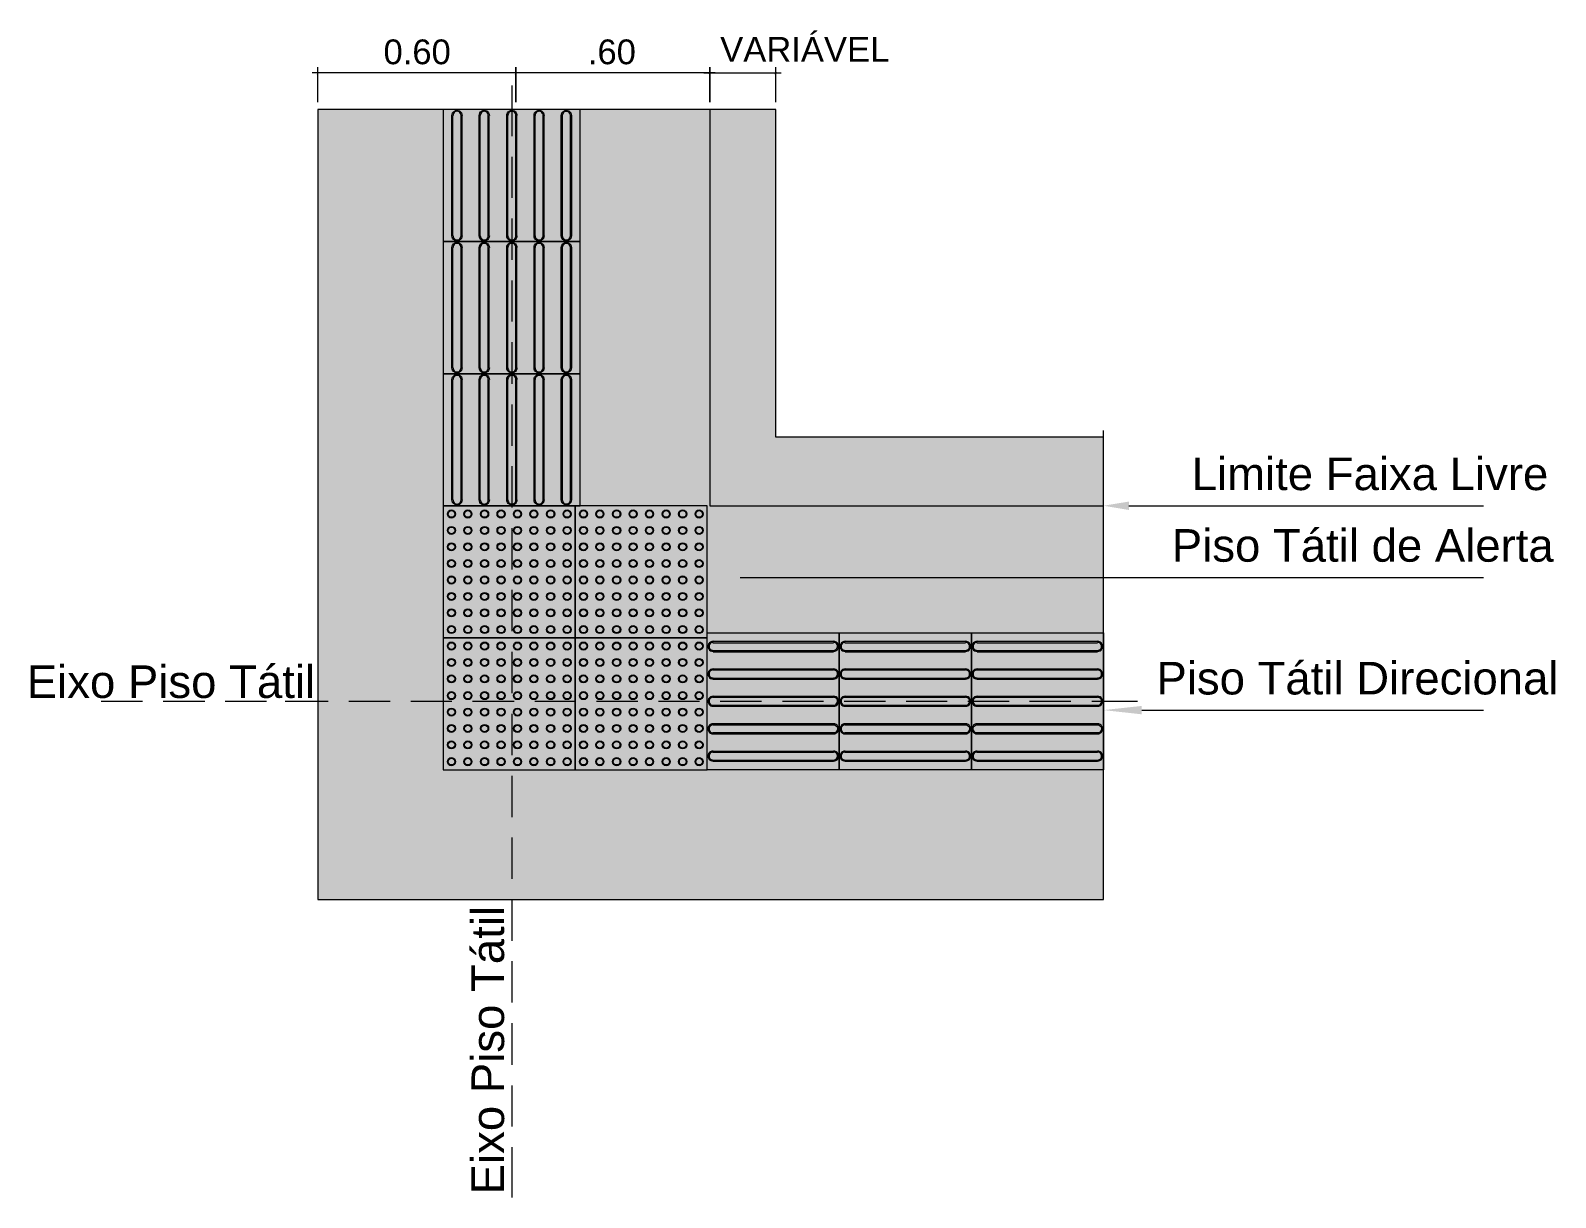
# Model space of a CAD drawing. Extents: x 3377 to 3790, y 1673 to 1846.
# Drawn here: x 3785.325 to 3789.945, y 1751.098 to 1754.633 of the extents above; entities that cross this region are included whole.
import ezdxf

# ---------------------------------------------------------------- set-up
doc = ezdxf.new("R2010")
doc.units = 0
doc.header["$LTSCALE"] = 2
for name, color, linetype in [('PDF13_0', 7, 'Continuous'), ('PDF13_A_Texto', 7, 'Continuous'), ('PDF13_Text', 7, 'Continuous')]:
    doc.layers.add(name, color=color, linetype=linetype)
doc.layers.add('PDF13_A_Piso_Tatil', color=7, linetype='Continuous', true_color=0xffff93)
doc.styles.add('PDF Arial', font='arial.ttf')

msp = doc.modelspace()

# ---------------------------------------------------------------- linework, layer by layer
at = {"layer": 'PDF13_0', "color": 20, "lineweight": 0, "true_color": 0xf43d00}
for points in [[(3786.783, 1754.4663), (3786.783, 1754.3129)], [(3786.783, 1754.2504), (3786.783, 1754.1256)], [(3786.783, 1754.0631), (3786.783, 1753.9383)], [(3786.783, 1753.8758), (3786.783, 1753.751)], [(3786.783, 1753.6885), (3786.783, 1753.5626)], [(3786.783, 1753.5002), (3786.783, 1753.3753)], [(3786.783, 1753.3129), (3786.783, 1753.188)], [(3786.783, 1753.1256), (3786.783, 1753.0007)], [(3786.783, 1752.9383), (3786.783, 1752.8134)], [(3786.783, 1752.751), (3786.783, 1752.6261)], [(3785.6645, 1752.6007), (3785.5396, 1752.6007)], [(3785.8528, 1752.6007), (3785.7269, 1752.6007)], [(3786.0401, 1752.6007), (3785.9153, 1752.6007)], [(3786.2274, 1752.6007), (3786.1026, 1752.6007)], [(3786.4147, 1752.6007), (3786.2899, 1752.6007)], [(3786.602, 1752.6007), (3786.4772, 1752.6007)], [(3786.7904, 1752.6007), (3786.6645, 1752.6007)], [(3786.9777, 1752.6007), (3786.8528, 1752.6007)], [(3787.165, 1752.6007), (3787.0401, 1752.6007)], [(3787.3523, 1752.6007), (3787.2274, 1752.6007)], [(3787.5396, 1752.6007), (3787.4147, 1752.6007)], [(3787.728, 1752.6007), (3787.6031, 1752.6007)], [(3787.9153, 1752.6007), (3787.7904, 1752.6007)], [(3788.1026, 1752.6007), (3787.9777, 1752.6007)], [(3788.2899, 1752.6007), (3788.165, 1752.6007)], [(3788.4772, 1752.6007), (3788.3523, 1752.6007)], [(3788.6793, 1752.6007), (3788.5407, 1752.6007)], [(3786.783, 1752.5626), (3786.783, 1752.4377)], [(3786.783, 1752.3753), (3786.783, 1752.2504)], [(3786.783, 1752.188), (3786.783, 1752.0631)], [(3786.783, 1752.0007), (3786.783, 1751.8758)], [(3786.783, 1751.8134), (3786.783, 1751.6885)], [(3786.783, 1751.6261), (3786.783, 1751.5002)], [(3786.783, 1751.4377), (3786.783, 1751.3129)], [(3786.783, 1751.2504), (3786.783, 1751.0981)]]:
    msp.add_lwpolyline(points, dxfattribs=at)
at = {"layer": 'PDF13_0', "lineweight": 0}
for points in [[(3788.5756, 1753.4007), (3787.583, 1753.4007), (3787.583, 1754.3933), (3786.1957, 1754.3933), (3786.1957, 1752.0007), (3788.5756, 1752.0007), (3788.5756, 1753.4208)], [(3787.383, 1754.3933), (3787.383, 1753.1933), (3788.5756, 1753.1933)], [(3786.6041, 1754.3753), (3786.6041, 1754.0113)], [(3786.6295, 1754.0102), (3786.6295, 1754.3753)], [(3786.6317, 1754.3753), (3786.6317, 1754.0102)], [(3786.6867, 1754.3753), (3786.6867, 1754.0113)], [(3786.7121, 1754.0102), (3786.7121, 1754.3753)], [(3786.7142, 1754.3753), (3786.7142, 1754.0102)], [(3786.7703, 1754.3753), (3786.7703, 1754.0113)], [(3786.7957, 1754.0102), (3786.7957, 1754.3753)], [(3786.7978, 1754.3753), (3786.7978, 1754.0102)], [(3786.8528, 1754.3753), (3786.8528, 1754.0113)], [(3786.8782, 1754.0102), (3786.8782, 1754.3753)], [(3786.8803, 1754.3753), (3786.8803, 1754.0102)], [(3786.9608, 1754.0102), (3786.9608, 1754.3753)], [(3786.9639, 1754.3753), (3786.9639, 1754.0102)], [(3786.6041, 1753.9753), (3786.6041, 1753.6113)], [(3786.6295, 1753.6102), (3786.6295, 1753.9753)], [(3786.6317, 1753.9753), (3786.6317, 1753.6102)], [(3786.6867, 1753.9753), (3786.6867, 1753.6113)], [(3786.7121, 1753.6102), (3786.7121, 1753.9753)], [(3786.7142, 1753.9753), (3786.7142, 1753.6102)], [(3786.7703, 1753.9753), (3786.7703, 1753.6113)], [(3786.7957, 1753.6102), (3786.7957, 1753.9753)], [(3786.7978, 1753.9753), (3786.7978, 1753.6102)], [(3786.8528, 1753.9753), (3786.8528, 1753.6113)], [(3786.8782, 1753.6102), (3786.8782, 1753.9753)], [(3786.8803, 1753.9753), (3786.8803, 1753.6102)], [(3786.9608, 1753.6102), (3786.9608, 1753.9753)], [(3786.9639, 1753.9753), (3786.9639, 1753.6102)], [(3786.6041, 1753.5753), (3786.6041, 1753.2113)], [(3786.6295, 1753.2102), (3786.6295, 1753.5753)], [(3786.6317, 1753.5753), (3786.6317, 1753.2102)], [(3786.6867, 1753.5753), (3786.6867, 1753.2113)], [(3786.7121, 1753.2102), (3786.7121, 1753.5753)], [(3786.7142, 1753.5753), (3786.7142, 1753.2102)], [(3786.7703, 1753.5753), (3786.7703, 1753.2113)], [(3786.7957, 1753.2102), (3786.7957, 1753.5753)], [(3786.7978, 1753.5753), (3786.7978, 1753.2102)], [(3786.8528, 1753.5753), (3786.8528, 1753.2113)], [(3786.8782, 1753.2102), (3786.8782, 1753.5753)], [(3786.8803, 1753.5753), (3786.8803, 1753.2102)], [(3786.9608, 1753.2102), (3786.9608, 1753.5753)], [(3786.9639, 1753.5753), (3786.9639, 1753.2102)], [(3786.5999, 1753.1679), (3786.5999, 1753.1679)], [(3786.9999, 1753.1679), (3786.9999, 1753.1679)], [(3786.5999, 1752.7679), (3786.5999, 1752.7679)], [(3786.9999, 1752.7679), (3786.9999, 1752.7679)], [(3787.7576, 1752.7817), (3787.3925, 1752.7817)], [(3787.3925, 1752.7785), (3787.7576, 1752.7785)], [(3788.1576, 1752.7817), (3787.7925, 1752.7817)], [(3787.7925, 1752.7785), (3788.1576, 1752.7785)], [(3788.5576, 1752.7817), (3788.1925, 1752.7817)], [(3788.1925, 1752.7785), (3788.5576, 1752.7785)], [(3787.7576, 1752.7541), (3787.3925, 1752.7541)], [(3787.3936, 1752.751), (3787.7576, 1752.751)], [(3788.1576, 1752.7541), (3787.7925, 1752.7541)], [(3787.7936, 1752.751), (3788.1576, 1752.751)], [(3788.5576, 1752.7541), (3788.1936, 1752.7541)], [(3788.1936, 1752.751), (3788.5576, 1752.751)], [(3787.7576, 1752.6981), (3787.3925, 1752.6981)], [(3787.3925, 1752.6959), (3787.7576, 1752.6959)], [(3788.1576, 1752.6981), (3787.7925, 1752.6981)], [(3787.7925, 1752.6959), (3788.1576, 1752.6959)], [(3788.5576, 1752.6981), (3788.1925, 1752.6981)], [(3788.1925, 1752.6959), (3788.5576, 1752.6959)], [(3787.7576, 1752.6705), (3787.3925, 1752.6705)], [(3788.1576, 1752.6705), (3787.7925, 1752.6705)], [(3788.5576, 1752.6705), (3788.1936, 1752.6705)], [(3786.1957, 1752.6007), (3786.0962, 1752.6007)], [(3787.7576, 1752.6155), (3787.3925, 1752.6155)], [(3787.3925, 1752.6134), (3787.7576, 1752.6134)], [(3787.7576, 1752.588), (3787.3925, 1752.588)], [(3788.1576, 1752.6155), (3787.7925, 1752.6155)], [(3787.7925, 1752.6134), (3788.1576, 1752.6134)], [(3788.1576, 1752.588), (3787.7925, 1752.588)], [(3788.5576, 1752.6155), (3788.1925, 1752.6155)], [(3788.1925, 1752.6134), (3788.5576, 1752.6134)], [(3788.5576, 1752.588), (3788.1936, 1752.588)], [(3787.7576, 1752.533), (3787.3925, 1752.533)], [(3787.3925, 1752.5298), (3787.7576, 1752.5298)], [(3788.1576, 1752.533), (3787.7925, 1752.533)], [(3787.7925, 1752.5298), (3788.1576, 1752.5298)], [(3788.5576, 1752.533), (3788.1925, 1752.533)], [(3788.1925, 1752.5298), (3788.5576, 1752.5298)], [(3787.7576, 1752.4494), (3787.3925, 1752.4494)], [(3787.3925, 1752.4473), (3787.7576, 1752.4473)], [(3788.1576, 1752.4494), (3787.7925, 1752.4494)], [(3787.7925, 1752.4473), (3788.1576, 1752.4473)], [(3788.5576, 1752.4494), (3788.1925, 1752.4494)], [(3788.1925, 1752.4473), (3788.5576, 1752.4473)], [(3787.7576, 1752.4219), (3787.3925, 1752.4219)], [(3788.1576, 1752.4219), (3787.7925, 1752.4219)], [(3788.5576, 1752.4219), (3788.1936, 1752.4219)]]:
    msp.add_lwpolyline(points, dxfattribs=at)
for points in [[(3786.5756, 1753.9933), (3786.9904, 1753.9933), (3786.9904, 1754.3933), (3786.5756, 1754.3933)], [(3786.5756, 1753.5933), (3786.9904, 1753.5933), (3786.9904, 1753.9933), (3786.5756, 1753.9933)], [(3786.5756, 1753.1933), (3786.9904, 1753.1933), (3786.9904, 1753.5933), (3786.5756, 1753.5933)], [(3786.5756, 1752.7933), (3786.9756, 1752.7933), (3786.9756, 1753.1933), (3786.5756, 1753.1933)], [(3786.9756, 1752.7933), (3787.3756, 1752.7933), (3787.3756, 1753.1933), (3786.9756, 1753.1933)], [(3786.5756, 1752.3933), (3786.9756, 1752.3933), (3786.9756, 1752.7933), (3786.5756, 1752.7933)], [(3786.9756, 1752.3933), (3787.3756, 1752.3933), (3787.3756, 1752.7933), (3786.9756, 1752.7933)], [(3787.3756, 1752.3933), (3787.3756, 1752.8081), (3787.7756, 1752.8081), (3787.7756, 1752.3933)], [(3787.7756, 1752.3933), (3787.7756, 1752.8081), (3788.1756, 1752.8081), (3788.1756, 1752.3933)], [(3788.1756, 1752.3933), (3788.1756, 1752.8081), (3788.5756, 1752.8081), (3788.5756, 1752.3933)]]:
    msp.add_lwpolyline(points, close=True, dxfattribs=at)
for points in [[(3786.6327, 1754.0108, -1.012201), (3786.602, 1754.0113), (3786.602, 1754.3753, -1.01225), (3786.6327, 1754.3758)], [(3786.7153, 1754.0108, -1.012201), (3786.6846, 1754.0113), (3786.6846, 1754.3753, -1.01225), (3786.7153, 1754.3758)], [(3786.7989, 1754.0108, -1.012201), (3786.7682, 1754.0113), (3786.7682, 1754.3753, -1.01225), (3786.7989, 1754.3758)], [(3786.8814, 1754.0108, -1.012201), (3786.8507, 1754.0113), (3786.8507, 1754.3753, -1.01225), (3786.8814, 1754.3758)], [(3786.9639, 1754.0108, -1.012201), (3786.9332, 1754.0113), (3786.9332, 1754.3753, -1.01225), (3786.9639, 1754.3758)], [(3786.9608, 1754.3758, 1.012202), (3786.9364, 1754.3753), (3786.9364, 1754.0113, 1.012202), (3786.9608, 1754.0108)], [(3786.6327, 1753.6108, -1.012201), (3786.602, 1753.6113), (3786.602, 1753.9753, -1.01225), (3786.6327, 1753.9758)], [(3786.7153, 1753.6108, -1.012201), (3786.6846, 1753.6113), (3786.6846, 1753.9753, -1.01225), (3786.7153, 1753.9758)], [(3786.7989, 1753.6108, -1.012201), (3786.7682, 1753.6113), (3786.7682, 1753.9753, -1.01225), (3786.7989, 1753.9758)], [(3786.8814, 1753.6108, -1.012201), (3786.8507, 1753.6113), (3786.8507, 1753.9753, -1.01225), (3786.8814, 1753.9758)], [(3786.9639, 1753.6108, -1.012201), (3786.9332, 1753.6113), (3786.9332, 1753.9753, -1.01225), (3786.9639, 1753.9758)], [(3786.9608, 1753.9758, 1.012202), (3786.9364, 1753.9753), (3786.9364, 1753.6113, 1.012202), (3786.9608, 1753.6108)], [(3786.6327, 1753.2108, -1.012201), (3786.602, 1753.2113), (3786.602, 1753.5753, -1.01225), (3786.6327, 1753.5758)], [(3786.7153, 1753.2108, -1.012201), (3786.6846, 1753.2113), (3786.6846, 1753.5753, -1.01225), (3786.7153, 1753.5758)], [(3786.7989, 1753.2108, -1.012201), (3786.7682, 1753.2113), (3786.7682, 1753.5753, -1.01225), (3786.7989, 1753.5758)], [(3786.8814, 1753.2108, -1.012201), (3786.8507, 1753.2113), (3786.8507, 1753.5753, -1.01225), (3786.8814, 1753.5758)], [(3786.9639, 1753.2108, -1.012201), (3786.9332, 1753.2113), (3786.9332, 1753.5753, -1.01225), (3786.9639, 1753.5758)], [(3786.9608, 1753.5758, 1.012202), (3786.9364, 1753.5753), (3786.9364, 1753.2113, 1.012202), (3786.9608, 1753.2108)], [(3787.393, 1752.6991, 1.012201), (3787.3936, 1752.6684), (3787.7576, 1752.6684, 1.01225), (3787.7581, 1752.6991)], [(3787.793, 1752.6991, 1.012201), (3787.7936, 1752.6684), (3788.1576, 1752.6684, 1.01225), (3788.1581, 1752.6991)], [(3788.193, 1752.6991, 1.012201), (3788.1936, 1752.6684), (3788.5576, 1752.6684, 1.01225), (3788.5581, 1752.6991)], [(3787.393, 1752.6166, 1.012201), (3787.3936, 1752.5859), (3787.7576, 1752.5859, 1.01225), (3787.7581, 1752.6166)], [(3787.793, 1752.6166, 1.012201), (3787.7936, 1752.5859), (3788.1576, 1752.5859, 1.01225), (3788.1581, 1752.6166)], [(3788.193, 1752.6166, 1.012201), (3788.1936, 1752.5859), (3788.5576, 1752.5859, 1.01225), (3788.5581, 1752.6166)], [(3787.393, 1752.533, 1.012201), (3787.3936, 1752.5023), (3787.7576, 1752.5023, 1.01225), (3787.7581, 1752.533)], [(3787.7581, 1752.5298, -1.012202), (3787.7576, 1752.5055), (3787.3925, 1752.5055)], [(3787.793, 1752.533, 1.012201), (3787.7936, 1752.5023), (3788.1576, 1752.5023, 1.01225), (3788.1581, 1752.533)], [(3788.1581, 1752.5298, -1.012202), (3788.1576, 1752.5055), (3787.7925, 1752.5055)], [(3788.193, 1752.533, 1.012201), (3788.1936, 1752.5023), (3788.5576, 1752.5023, 1.01225), (3788.5581, 1752.533)], [(3788.5581, 1752.5298, -1.012202), (3788.5576, 1752.5055), (3788.1936, 1752.5055, -1.012202), (3788.193, 1752.5298)], [(3787.393, 1752.4504, 1.012201), (3787.3936, 1752.4198), (3787.7576, 1752.4198, 1.01225), (3787.7581, 1752.4504)], [(3787.793, 1752.4504, 1.012201), (3787.7936, 1752.4198), (3788.1576, 1752.4198, 1.01225), (3788.1581, 1752.4504)], [(3788.193, 1752.4504, 1.012201), (3788.1936, 1752.4198), (3788.5576, 1752.4198, 1.01225), (3788.5581, 1752.4504)]]:
    msp.add_lwpolyline(points, format="xyb", dxfattribs=at)
for centre, radius in [((3786.6004, 1753.1684), 0.0122), ((3786.6004, 1753.1684), 0.0101), ((3786.6502, 1753.1684), 0.0122), ((3786.6502, 1753.1684), 0.0101), ((3786.701, 1753.1684), 0.0122), ((3786.701, 1753.1684), 0.0101), ((3786.7507, 1753.1684), 0.0122), ((3786.7507, 1753.1684), 0.0101), ((3786.8004, 1753.1684), 0.0122), ((3786.8004, 1753.1684), 0.0101), ((3786.8502, 1753.1684), 0.0122), ((3786.8502, 1753.1684), 0.0101), ((3786.901, 1753.1684), 0.0122), ((3786.901, 1753.1684), 0.0101), ((3786.9507, 1753.1684), 0.0122), ((3786.9507, 1753.1684), 0.0101), ((3787.0004, 1753.1684), 0.0122), ((3787.0004, 1753.1684), 0.0101), ((3787.0502, 1753.1684), 0.0122), ((3787.0502, 1753.1684), 0.0101), ((3787.101, 1753.1684), 0.0122), ((3787.101, 1753.1684), 0.0101), ((3787.1507, 1753.1684), 0.0122), ((3787.1507, 1753.1684), 0.0101), ((3787.2004, 1753.1684), 0.0122), ((3787.2004, 1753.1684), 0.0101), ((3787.2512, 1753.1684), 0.0122), ((3787.2512, 1753.1684), 0.0101), ((3787.301, 1753.1684), 0.0122), ((3787.301, 1753.1684), 0.0101), ((3787.3507, 1753.1684), 0.0122), ((3787.3507, 1753.1684), 0.0101), ((3786.6004, 1753.1187), 0.0122), ((3786.6004, 1753.1187), 0.0101), ((3786.6502, 1753.1187), 0.0122), ((3786.6502, 1753.1187), 0.0101), ((3786.701, 1753.1187), 0.0122), ((3786.701, 1753.1187), 0.0101), ((3786.7507, 1753.1187), 0.0122), ((3786.7507, 1753.1187), 0.0101), ((3786.8004, 1753.1187), 0.0122), ((3786.8004, 1753.1187), 0.0101), ((3786.8502, 1753.1187), 0.0122), ((3786.8502, 1753.1187), 0.0101), ((3786.901, 1753.1187), 0.0122), ((3786.901, 1753.1187), 0.0101), ((3786.9507, 1753.1187), 0.0122), ((3786.9507, 1753.1187), 0.0101), ((3787.0004, 1753.1187), 0.0122), ((3787.0004, 1753.1187), 0.0101), ((3787.0502, 1753.1187), 0.0122), ((3787.0502, 1753.1187), 0.0101), ((3787.101, 1753.1187), 0.0122), ((3787.101, 1753.1187), 0.0101), ((3787.1507, 1753.1187), 0.0122), ((3787.1507, 1753.1187), 0.0101), ((3787.2004, 1753.1187), 0.0122), ((3787.2004, 1753.1187), 0.0101), ((3787.2512, 1753.1187), 0.0122), ((3787.2512, 1753.1187), 0.0101), ((3787.301, 1753.1187), 0.0122), ((3787.301, 1753.1187), 0.0101), ((3787.3507, 1753.1187), 0.0122), ((3787.3507, 1753.1187), 0.0101), ((3786.6004, 1753.069), 0.0122), ((3786.6004, 1753.069), 0.0101), ((3786.6502, 1753.069), 0.0122), ((3786.6502, 1753.069), 0.0101), ((3786.701, 1753.069), 0.0122), ((3786.701, 1753.069), 0.0101), ((3786.7507, 1753.069), 0.0122), ((3786.7507, 1753.069), 0.0101), ((3786.8004, 1753.069), 0.0122), ((3786.8004, 1753.069), 0.0101), ((3786.8502, 1753.069), 0.0122), ((3786.8502, 1753.069), 0.0101), ((3786.901, 1753.069), 0.0122), ((3786.901, 1753.069), 0.0101), ((3786.9507, 1753.069), 0.0122), ((3786.9507, 1753.069), 0.0101), ((3787.0004, 1753.069), 0.0122), ((3787.0004, 1753.069), 0.0101), ((3787.0502, 1753.069), 0.0122), ((3787.0502, 1753.069), 0.0101), ((3787.101, 1753.069), 0.0122), ((3787.101, 1753.069), 0.0101), ((3787.1507, 1753.069), 0.0122), ((3787.1507, 1753.069), 0.0101), ((3787.2004, 1753.069), 0.0122), ((3787.2004, 1753.069), 0.0101), ((3787.2512, 1753.069), 0.0122), ((3787.2512, 1753.069), 0.0101), ((3787.301, 1753.069), 0.0122), ((3787.301, 1753.069), 0.0101), ((3787.3507, 1753.069), 0.0122), ((3787.3507, 1753.069), 0.0101), ((3786.6004, 1753.0182), 0.0122), ((3786.6004, 1753.0182), 0.0101), ((3786.6502, 1753.0182), 0.0122), ((3786.6502, 1753.0182), 0.0101), ((3786.701, 1753.0182), 0.0122), ((3786.701, 1753.0182), 0.0101), ((3786.7507, 1753.0182), 0.0122), ((3786.7507, 1753.0182), 0.0101), ((3786.8004, 1753.0182), 0.0122), ((3786.8004, 1753.0182), 0.0101), ((3786.8502, 1753.0182), 0.0122), ((3786.8502, 1753.0182), 0.0101), ((3786.901, 1753.0182), 0.0122), ((3786.901, 1753.0182), 0.0101), ((3786.9507, 1753.0182), 0.0122), ((3786.9507, 1753.0182), 0.0101), ((3787.0004, 1753.0182), 0.0122), ((3787.0004, 1753.0182), 0.0101), ((3787.0502, 1753.0182), 0.0122), ((3787.0502, 1753.0182), 0.0101), ((3787.101, 1753.0182), 0.0122), ((3787.101, 1753.0182), 0.0101), ((3787.1507, 1753.0182), 0.0122), ((3787.1507, 1753.0182), 0.0101), ((3787.2004, 1753.0182), 0.0122), ((3787.2004, 1753.0182), 0.0101), ((3787.2512, 1753.0182), 0.0122), ((3787.2512, 1753.0182), 0.0101), ((3787.301, 1753.0182), 0.0122), ((3787.301, 1753.0182), 0.0101), ((3787.3507, 1753.0182), 0.0122), ((3787.3507, 1753.0182), 0.0101), ((3786.6004, 1752.9684), 0.0122), ((3786.6004, 1752.9684), 0.0101), ((3786.6502, 1752.9684), 0.0122), ((3786.6502, 1752.9684), 0.0101), ((3786.701, 1752.9684), 0.0122), ((3786.701, 1752.9684), 0.0101), ((3786.7507, 1752.9684), 0.0122), ((3786.7507, 1752.9684), 0.0101), ((3786.8004, 1752.9684), 0.0122), ((3786.8004, 1752.9684), 0.0101), ((3786.8502, 1752.9684), 0.0122), ((3786.8502, 1752.9684), 0.0101), ((3786.901, 1752.9684), 0.0122), ((3786.901, 1752.9684), 0.0101), ((3786.9507, 1752.9684), 0.0122), ((3786.9507, 1752.9684), 0.0101), ((3787.0004, 1752.9684), 0.0122), ((3787.0004, 1752.9684), 0.0101), ((3787.0502, 1752.9684), 0.0122), ((3787.0502, 1752.9684), 0.0101), ((3787.101, 1752.9684), 0.0122), ((3787.101, 1752.9684), 0.0101), ((3787.1507, 1752.9684), 0.0122), ((3787.1507, 1752.9684), 0.0101), ((3787.2004, 1752.9684), 0.0122), ((3787.2004, 1752.9684), 0.0101), ((3787.2512, 1752.9684), 0.0122), ((3787.2512, 1752.9684), 0.0101), ((3787.301, 1752.9684), 0.0122), ((3787.301, 1752.9684), 0.0101), ((3787.3507, 1752.9684), 0.0122), ((3787.3507, 1752.9684), 0.0101), ((3786.6004, 1752.9187), 0.0122), ((3786.6004, 1752.9187), 0.0101), ((3786.6502, 1752.9187), 0.0122), ((3786.6502, 1752.9187), 0.0101), ((3786.701, 1752.9187), 0.0122), ((3786.701, 1752.9187), 0.0101), ((3786.7507, 1752.9187), 0.0122), ((3786.7507, 1752.9187), 0.0101), ((3786.8004, 1752.9187), 0.0122), ((3786.8004, 1752.9187), 0.0101), ((3786.8502, 1752.9187), 0.0122), ((3786.8502, 1752.9187), 0.0101), ((3786.901, 1752.9187), 0.0122), ((3786.901, 1752.9187), 0.0101), ((3786.9507, 1752.9187), 0.0122), ((3786.9507, 1752.9187), 0.0101), ((3787.0004, 1752.9187), 0.0122), ((3787.0004, 1752.9187), 0.0101), ((3787.0502, 1752.9187), 0.0122), ((3787.0502, 1752.9187), 0.0101), ((3787.101, 1752.9187), 0.0122), ((3787.101, 1752.9187), 0.0101), ((3787.1507, 1752.9187), 0.0122), ((3787.1507, 1752.9187), 0.0101), ((3787.2004, 1752.9187), 0.0122), ((3787.2004, 1752.9187), 0.0101), ((3787.2512, 1752.9187), 0.0122), ((3787.2512, 1752.9187), 0.0101), ((3787.301, 1752.9187), 0.0122), ((3787.301, 1752.9187), 0.0101), ((3787.3507, 1752.9187), 0.0122), ((3787.3507, 1752.9187), 0.0101), ((3786.6004, 1752.869), 0.0122), ((3786.6004, 1752.869), 0.0101), ((3786.6502, 1752.869), 0.0122), ((3786.6502, 1752.869), 0.0101), ((3786.701, 1752.869), 0.0122), ((3786.701, 1752.869), 0.0101), ((3786.7507, 1752.869), 0.0122), ((3786.7507, 1752.869), 0.0101), ((3786.8004, 1752.869), 0.0122), ((3786.8004, 1752.869), 0.0101), ((3786.8502, 1752.869), 0.0122), ((3786.8502, 1752.869), 0.0101), ((3786.901, 1752.869), 0.0122), ((3786.901, 1752.869), 0.0101), ((3786.9507, 1752.869), 0.0122), ((3786.9507, 1752.869), 0.0101), ((3787.0004, 1752.869), 0.0122), ((3787.0004, 1752.869), 0.0101), ((3787.0502, 1752.869), 0.0122), ((3787.0502, 1752.869), 0.0101), ((3787.101, 1752.869), 0.0122), ((3787.101, 1752.869), 0.0101), ((3787.1507, 1752.869), 0.0122), ((3787.1507, 1752.869), 0.0101), ((3787.2004, 1752.869), 0.0122), ((3787.2004, 1752.869), 0.0101), ((3787.2512, 1752.869), 0.0122), ((3787.2512, 1752.869), 0.0101), ((3787.301, 1752.869), 0.0122), ((3787.301, 1752.869), 0.0101), ((3787.3507, 1752.869), 0.0122), ((3787.3507, 1752.869), 0.0101), ((3786.6004, 1752.8182), 0.0122), ((3786.6004, 1752.8182), 0.0101), ((3786.6502, 1752.8182), 0.0122), ((3786.6502, 1752.8182), 0.0101), ((3786.701, 1752.8182), 0.0122), ((3786.701, 1752.8182), 0.0101), ((3786.7507, 1752.8182), 0.0122), ((3786.7507, 1752.8182), 0.0101), ((3786.8004, 1752.8182), 0.0122), ((3786.8004, 1752.8182), 0.0101), ((3786.8502, 1752.8182), 0.0122), ((3786.8502, 1752.8182), 0.0101), ((3786.901, 1752.8182), 0.0122), ((3786.901, 1752.8182), 0.0101), ((3786.9507, 1752.8182), 0.0122), ((3786.9507, 1752.8182), 0.0101), ((3787.0004, 1752.8182), 0.0122), ((3787.0004, 1752.8182), 0.0101), ((3787.0502, 1752.8182), 0.0122), ((3787.0502, 1752.8182), 0.0101), ((3787.101, 1752.8182), 0.0122), ((3787.101, 1752.8182), 0.0101), ((3787.1507, 1752.8182), 0.0122), ((3787.1507, 1752.8182), 0.0101), ((3787.2004, 1752.8182), 0.0122), ((3787.2004, 1752.8182), 0.0101), ((3787.2512, 1752.8182), 0.0122), ((3787.2512, 1752.8182), 0.0101), ((3787.301, 1752.8182), 0.0122), ((3787.301, 1752.8182), 0.0101), ((3787.3507, 1752.8182), 0.0122), ((3787.3507, 1752.8182), 0.0101), ((3786.6004, 1752.7684), 0.0122), ((3786.6004, 1752.7684), 0.0101), ((3786.6502, 1752.7684), 0.0122), ((3786.6502, 1752.7684), 0.0101), ((3786.701, 1752.7684), 0.0122), ((3786.701, 1752.7684), 0.0101), ((3786.7507, 1752.7684), 0.0122), ((3786.7507, 1752.7684), 0.0101), ((3786.8004, 1752.7684), 0.0122), ((3786.8004, 1752.7684), 0.0101), ((3786.8502, 1752.7684), 0.0122), ((3786.8502, 1752.7684), 0.0101), ((3786.901, 1752.7684), 0.0122), ((3786.901, 1752.7684), 0.0101), ((3786.9507, 1752.7684), 0.0122), ((3786.9507, 1752.7684), 0.0101), ((3787.0004, 1752.7684), 0.0122), ((3787.0004, 1752.7684), 0.0101), ((3787.0502, 1752.7684), 0.0122), ((3787.0502, 1752.7684), 0.0101), ((3787.101, 1752.7684), 0.0122), ((3787.101, 1752.7684), 0.0101), ((3787.1507, 1752.7684), 0.0122), ((3787.1507, 1752.7684), 0.0101), ((3787.2004, 1752.7684), 0.0122), ((3787.2004, 1752.7684), 0.0101), ((3787.2512, 1752.7684), 0.0122), ((3787.2512, 1752.7684), 0.0101), ((3787.301, 1752.7684), 0.0122), ((3787.301, 1752.7684), 0.0101), ((3787.3507, 1752.7684), 0.0122), ((3787.3507, 1752.7684), 0.0101), ((3786.6004, 1752.7187), 0.0122), ((3786.6004, 1752.7187), 0.0101), ((3786.6502, 1752.7187), 0.0122), ((3786.6502, 1752.7187), 0.0101), ((3786.701, 1752.7187), 0.0122), ((3786.701, 1752.7187), 0.0101), ((3786.7507, 1752.7187), 0.0122), ((3786.7507, 1752.7187), 0.0101), ((3786.8004, 1752.7187), 0.0122), ((3786.8004, 1752.7187), 0.0101), ((3786.8502, 1752.7187), 0.0122), ((3786.8502, 1752.7187), 0.0101), ((3786.901, 1752.7187), 0.0122), ((3786.901, 1752.7187), 0.0101), ((3786.9507, 1752.7187), 0.0122), ((3786.9507, 1752.7187), 0.0101), ((3787.0004, 1752.7187), 0.0122), ((3787.0004, 1752.7187), 0.0101), ((3787.0502, 1752.7187), 0.0122), ((3787.0502, 1752.7187), 0.0101), ((3787.101, 1752.7187), 0.0122), ((3787.101, 1752.7187), 0.0101), ((3787.1507, 1752.7187), 0.0122), ((3787.1507, 1752.7187), 0.0101), ((3787.2004, 1752.7187), 0.0122), ((3787.2004, 1752.7187), 0.0101), ((3787.2512, 1752.7187), 0.0122), ((3787.2512, 1752.7187), 0.0101), ((3787.301, 1752.7187), 0.0122), ((3787.301, 1752.7187), 0.0101), ((3787.3507, 1752.7187), 0.0122), ((3787.3507, 1752.7187), 0.0101), ((3786.6004, 1752.669), 0.0122), ((3786.6004, 1752.669), 0.0101), ((3786.6502, 1752.669), 0.0122), ((3786.6502, 1752.669), 0.0101), ((3786.701, 1752.669), 0.0122), ((3786.701, 1752.669), 0.0101), ((3786.7507, 1752.669), 0.0122), ((3786.7507, 1752.669), 0.0101), ((3786.8004, 1752.669), 0.0122), ((3786.8004, 1752.669), 0.0101), ((3786.8502, 1752.669), 0.0122), ((3786.8502, 1752.669), 0.0101), ((3786.901, 1752.669), 0.0122), ((3786.901, 1752.669), 0.0101), ((3786.9507, 1752.669), 0.0122), ((3786.9507, 1752.669), 0.0101), ((3787.0004, 1752.669), 0.0122), ((3787.0004, 1752.669), 0.0101), ((3787.0502, 1752.669), 0.0122), ((3787.0502, 1752.669), 0.0101), ((3787.101, 1752.669), 0.0122), ((3787.101, 1752.669), 0.0101), ((3787.1507, 1752.669), 0.0122), ((3787.1507, 1752.669), 0.0101), ((3787.2004, 1752.669), 0.0122), ((3787.2004, 1752.669), 0.0101), ((3787.2512, 1752.669), 0.0122), ((3787.2512, 1752.669), 0.0101), ((3787.301, 1752.669), 0.0122), ((3787.301, 1752.669), 0.0101), ((3787.3507, 1752.669), 0.0122), ((3787.3507, 1752.669), 0.0101), ((3786.6004, 1752.6182), 0.0122), ((3786.6502, 1752.6182), 0.0122), ((3786.701, 1752.6182), 0.0122), ((3786.7507, 1752.6182), 0.0122), ((3786.8004, 1752.6182), 0.0122), ((3786.8502, 1752.6182), 0.0122), ((3786.901, 1752.6182), 0.0122), ((3786.9507, 1752.6182), 0.0122), ((3787.0004, 1752.6182), 0.0122), ((3787.0502, 1752.6182), 0.0122), ((3787.101, 1752.6182), 0.0122), ((3787.1507, 1752.6182), 0.0122), ((3787.2004, 1752.6182), 0.0122), ((3787.2512, 1752.6182), 0.0122), ((3787.301, 1752.6182), 0.0122), ((3787.3507, 1752.6182), 0.0122), ((3786.6004, 1752.6182), 0.0101), ((3786.6502, 1752.6182), 0.0101), ((3786.701, 1752.6182), 0.0101), ((3786.7507, 1752.6182), 0.0101), ((3786.8004, 1752.6182), 0.0101), ((3786.8502, 1752.6182), 0.0101), ((3786.901, 1752.6182), 0.0101), ((3786.9507, 1752.6182), 0.0101), ((3787.0004, 1752.6182), 0.0101), ((3787.0502, 1752.6182), 0.0101), ((3787.101, 1752.6182), 0.0101), ((3787.1507, 1752.6182), 0.0101), ((3787.2004, 1752.6182), 0.0101), ((3787.2512, 1752.6182), 0.0101), ((3787.301, 1752.6182), 0.0101), ((3787.3507, 1752.6182), 0.0101), ((3786.6004, 1752.5684), 0.0122), ((3786.6004, 1752.5684), 0.0101), ((3786.6502, 1752.5684), 0.0122), ((3786.6502, 1752.5684), 0.0101), ((3786.701, 1752.5684), 0.0122), ((3786.701, 1752.5684), 0.0101), ((3786.7507, 1752.5684), 0.0122), ((3786.7507, 1752.5684), 0.0101), ((3786.8004, 1752.5684), 0.0122), ((3786.8004, 1752.5684), 0.0101), ((3786.8502, 1752.5684), 0.0122), ((3786.8502, 1752.5684), 0.0101), ((3786.901, 1752.5684), 0.0122), ((3786.901, 1752.5684), 0.0101), ((3786.9507, 1752.5684), 0.0122), ((3786.9507, 1752.5684), 0.0101), ((3787.0004, 1752.5684), 0.0122), ((3787.0004, 1752.5684), 0.0101), ((3787.0502, 1752.5684), 0.0122), ((3787.0502, 1752.5684), 0.0101), ((3787.101, 1752.5684), 0.0122), ((3787.101, 1752.5684), 0.0101), ((3787.1507, 1752.5684), 0.0122), ((3787.1507, 1752.5684), 0.0101), ((3787.2004, 1752.5684), 0.0122), ((3787.2004, 1752.5684), 0.0101), ((3787.2512, 1752.5684), 0.0122), ((3787.2512, 1752.5684), 0.0101), ((3787.301, 1752.5684), 0.0122), ((3787.301, 1752.5684), 0.0101), ((3787.3507, 1752.5684), 0.0122), ((3787.3507, 1752.5684), 0.0101), ((3786.6004, 1752.5187), 0.0122), ((3786.6004, 1752.5187), 0.0101), ((3786.6502, 1752.5187), 0.0122), ((3786.6502, 1752.5187), 0.0101), ((3786.701, 1752.5187), 0.0122), ((3786.701, 1752.5187), 0.0101), ((3786.7507, 1752.5187), 0.0122), ((3786.7507, 1752.5187), 0.0101), ((3786.8004, 1752.5187), 0.0122), ((3786.8004, 1752.5187), 0.0101), ((3786.8502, 1752.5187), 0.0122), ((3786.8502, 1752.5187), 0.0101), ((3786.901, 1752.5187), 0.0122), ((3786.901, 1752.5187), 0.0101), ((3786.9507, 1752.5187), 0.0122), ((3786.9507, 1752.5187), 0.0101), ((3787.0004, 1752.5187), 0.0122), ((3787.0004, 1752.5187), 0.0101), ((3787.0502, 1752.5187), 0.0122), ((3787.0502, 1752.5187), 0.0101), ((3787.101, 1752.5187), 0.0122), ((3787.101, 1752.5187), 0.0101), ((3787.1507, 1752.5187), 0.0122), ((3787.1507, 1752.5187), 0.0101), ((3787.2004, 1752.5187), 0.0122), ((3787.2004, 1752.5187), 0.0101), ((3787.2512, 1752.5187), 0.0122), ((3787.2512, 1752.5187), 0.0101), ((3787.301, 1752.5187), 0.0122), ((3787.301, 1752.5187), 0.0101), ((3787.3507, 1752.5187), 0.0122), ((3787.3507, 1752.5187), 0.0101), ((3786.6004, 1752.469), 0.0122), ((3786.6004, 1752.469), 0.0101), ((3786.6502, 1752.469), 0.0122), ((3786.6502, 1752.469), 0.0101), ((3786.701, 1752.469), 0.0122), ((3786.701, 1752.469), 0.0101), ((3786.7507, 1752.469), 0.0122), ((3786.7507, 1752.469), 0.0101), ((3786.8004, 1752.469), 0.0122), ((3786.8004, 1752.469), 0.0101), ((3786.8502, 1752.469), 0.0122), ((3786.8502, 1752.469), 0.0101), ((3786.901, 1752.469), 0.0122), ((3786.901, 1752.469), 0.0101), ((3786.9507, 1752.469), 0.0122), ((3786.9507, 1752.469), 0.0101), ((3787.0004, 1752.469), 0.0122), ((3787.0004, 1752.469), 0.0101), ((3787.0502, 1752.469), 0.0122), ((3787.0502, 1752.469), 0.0101), ((3787.101, 1752.469), 0.0122), ((3787.101, 1752.469), 0.0101), ((3787.1507, 1752.469), 0.0122), ((3787.1507, 1752.469), 0.0101), ((3787.2004, 1752.469), 0.0122), ((3787.2004, 1752.469), 0.0101), ((3787.2512, 1752.469), 0.0122), ((3787.2512, 1752.469), 0.0101), ((3787.301, 1752.469), 0.0122), ((3787.301, 1752.469), 0.0101), ((3787.3507, 1752.469), 0.0122), ((3787.3507, 1752.469), 0.0101), ((3786.6004, 1752.4182), 0.0122), ((3786.6004, 1752.4182), 0.0101), ((3786.6502, 1752.4182), 0.0122), ((3786.6502, 1752.4182), 0.0101), ((3786.701, 1752.4182), 0.0122), ((3786.701, 1752.4182), 0.0101), ((3786.7507, 1752.4182), 0.0122), ((3786.7507, 1752.4182), 0.0101), ((3786.8004, 1752.4182), 0.0122), ((3786.8004, 1752.4182), 0.0101), ((3786.8502, 1752.4182), 0.0122), ((3786.8502, 1752.4182), 0.0101), ((3786.901, 1752.4182), 0.0122), ((3786.901, 1752.4182), 0.0101), ((3786.9507, 1752.4182), 0.0122), ((3786.9507, 1752.4182), 0.0101), ((3787.0004, 1752.4182), 0.0122), ((3787.0004, 1752.4182), 0.0101), ((3787.0502, 1752.4182), 0.0122), ((3787.0502, 1752.4182), 0.0101), ((3787.101, 1752.4182), 0.0122), ((3787.101, 1752.4182), 0.0101), ((3787.1507, 1752.4182), 0.0122), ((3787.1507, 1752.4182), 0.0101), ((3787.2004, 1752.4182), 0.0122), ((3787.2004, 1752.4182), 0.0101), ((3787.2512, 1752.4182), 0.0122), ((3787.2512, 1752.4182), 0.0101), ((3787.301, 1752.4182), 0.0122), ((3787.301, 1752.4182), 0.0101), ((3787.3507, 1752.4182), 0.0122), ((3787.3507, 1752.4182), 0.0101)]:
    msp.add_circle(centre, radius, dxfattribs=at)
for centre, radius, start, end in [((3786.6174, 1754.3758), 0.0122, 359.9836, 181.3733), ((3786.6999, 1754.3758), 0.0122, 359.9836, 181.3733), ((3786.7835, 1754.3758), 0.0122, 359.9836, 181.3733), ((3786.8661, 1754.3758), 0.0122, 359.9836, 181.3733), ((3786.6174, 1754.0108), 0.0122, 178.6267, 0.0164), ((3786.6174, 1753.9758), 0.0122, 359.9836, 181.3733), ((3786.6999, 1754.0108), 0.0122, 178.6267, 0.0164), ((3786.6999, 1753.9758), 0.0122, 359.9836, 181.3733), ((3786.7835, 1754.0108), 0.0122, 178.6267, 0.0164), ((3786.7835, 1753.9758), 0.0122, 359.9836, 181.3733), ((3786.8661, 1754.0108), 0.0122, 178.6267, 0.0164), ((3786.8661, 1753.9758), 0.0122, 359.9836, 181.3733), ((3786.6174, 1753.6108), 0.0122, 178.6267, 0.0164), ((3786.6999, 1753.6108), 0.0122, 178.6267, 0.0164), ((3786.7835, 1753.6108), 0.0122, 178.6267, 0.0164), ((3786.8661, 1753.6108), 0.0122, 178.6267, 0.0164), ((3786.6174, 1753.5758), 0.0122, 359.9836, 181.3733), ((3786.6999, 1753.5758), 0.0122, 359.9836, 181.3733), ((3786.7835, 1753.5758), 0.0122, 359.9836, 181.3733), ((3786.8661, 1753.5758), 0.0122, 359.9836, 181.3733), ((3786.6174, 1753.2108), 0.0122, 178.6267, 0.0164), ((3786.6999, 1753.2108), 0.0122, 178.6267, 0.0164), ((3786.7835, 1753.2108), 0.0122, 178.6267, 0.0164), ((3786.8661, 1753.2108), 0.0122, 178.6267, 0.0164), ((3787.393, 1752.7674), 0.0153, 89.9836, 271.3732), ((3787.393, 1752.7674), 0.0122, 89.9836, 271.3733), ((3787.7581, 1752.7674), 0.0153, 268.6157, 90.011), ((3787.7581, 1752.7674), 0.0122, 268.6267, 90.0164), ((3787.793, 1752.7674), 0.0153, 89.9836, 271.3732), ((3787.793, 1752.7674), 0.0122, 89.9836, 271.3733), ((3788.1581, 1752.7674), 0.0153, 268.6157, 90.011), ((3788.1581, 1752.7674), 0.0122, 268.6267, 90.0164), ((3788.193, 1752.7674), 0.0153, 89.9836, 271.3732), ((3788.193, 1752.7674), 0.0122, 89.9836, 271.3733), ((3788.5581, 1752.7674), 0.0153, 268.6157, 90.011), ((3788.5581, 1752.7674), 0.0122, 268.6267, 90.0164), ((3787.393, 1752.6838), 0.0122, 89.9836, 271.3733), ((3787.7581, 1752.6838), 0.0122, 268.6267, 90.0164), ((3787.793, 1752.6838), 0.0122, 89.9836, 271.3733), ((3788.1581, 1752.6838), 0.0122, 268.6267, 90.0164), ((3788.193, 1752.6838), 0.0122, 89.9836, 271.3733), ((3788.5581, 1752.6838), 0.0122, 268.6267, 90.0164), ((3787.393, 1752.6012), 0.0122, 89.9836, 271.3733), ((3787.7581, 1752.6012), 0.0122, 268.6267, 90.0164), ((3787.793, 1752.6012), 0.0122, 89.9836, 271.3733), ((3788.1581, 1752.6012), 0.0122, 268.6267, 90.0164), ((3788.193, 1752.6012), 0.0122, 89.9836, 271.3733), ((3788.5581, 1752.6012), 0.0122, 268.6267, 90.0164), ((3787.393, 1752.5176), 0.0122, 89.9836, 271.3733), ((3787.793, 1752.5176), 0.0122, 89.9836, 271.3733), ((3787.393, 1752.4351), 0.0122, 89.9836, 271.3733), ((3787.7581, 1752.4351), 0.0122, 268.6267, 90.0164), ((3787.793, 1752.4351), 0.0122, 89.9836, 271.3733), ((3788.1581, 1752.4351), 0.0122, 268.6267, 90.0164), ((3788.193, 1752.4351), 0.0122, 89.9836, 271.3733), ((3788.5581, 1752.4351), 0.0122, 268.6267, 90.0164)]:
    msp.add_arc(centre, radius, start, end, dxfattribs=at)
at = {"layer": 'PDF13_0', "transparency": 33554559}
for points in [[(3786.1989, 1754.5076), (3786.1925, 1754.5002), (3786.1914, 1754.5002)], [(3786.1999, 1754.5076), (3786.1989, 1754.5076), (3786.1925, 1754.5002)], [(3786.7989, 1754.5076), (3786.7925, 1754.5002), (3786.7914, 1754.5002)], [(3786.7914, 1754.5002), (3786.7925, 1754.5002), (3786.7989, 1754.5076)], [(3786.7999, 1754.5076), (3786.7989, 1754.5076), (3786.7925, 1754.5002)], [(3786.7925, 1754.5002), (3786.7989, 1754.5076), (3786.7999, 1754.5076)], [(3787.3788, 1754.5002), (3787.3862, 1754.5076), (3787.3872, 1754.5076)], [(3787.3872, 1754.5076), (3787.3862, 1754.5076), (3787.3788, 1754.5002)], [(3787.3862, 1754.5076), (3787.3788, 1754.5002), (3787.3788, 1754.5002)], [(3787.5788, 1754.5002), (3787.5862, 1754.5076), (3787.5872, 1754.5076)]]:
    msp.add_solid(points, dxfattribs=at)
at = {"layer": 'PDF13_0', "color": 9, "true_color": 0xbfbfbf, "transparency": 33554559}
for points in [[(3786.5756, 1754.3933), (3786.1957, 1754.3933), (3786.5756, 1753.9933)], [(3786.1957, 1754.3933), (3786.5756, 1753.9933), (3786.1957, 1753.9933)], [(3787.583, 1754.3933), (3786.9904, 1754.3933), (3787.583, 1753.9933)], [(3786.9904, 1754.3933), (3787.583, 1753.9933), (3786.9904, 1753.9933)], [(3786.5756, 1753.9933), (3786.1957, 1753.9933), (3786.5756, 1753.5933)], [(3786.1957, 1753.9933), (3786.5756, 1753.5933), (3786.1957, 1753.5933)], [(3787.583, 1753.9933), (3786.9904, 1753.9933), (3787.583, 1753.5933)], [(3786.9904, 1753.9933), (3787.583, 1753.5933), (3786.9904, 1753.5933)], [(3786.5756, 1753.5933), (3786.1957, 1753.5933), (3786.5756, 1753.1933)], [(3786.1957, 1753.5933), (3786.5756, 1753.1933), (3786.1957, 1753.1933)], [(3787.583, 1753.5933), (3786.9904, 1753.5933), (3787.583, 1753.4007)], [(3786.9904, 1753.5933), (3787.583, 1753.4007), (3786.9904, 1753.4007)], [(3788.5756, 1753.4007), (3786.9904, 1753.4007), (3788.5756, 1753.1933)], [(3786.9904, 1753.4007), (3788.5756, 1753.1933), (3786.9904, 1753.1933)], [(3786.5756, 1753.1933), (3786.1957, 1753.1933), (3786.5756, 1752.7933)], [(3786.1957, 1753.1933), (3786.5756, 1752.7933), (3786.1957, 1752.7933)], [(3788.5756, 1753.1933), (3787.3756, 1753.1933), (3788.5756, 1752.9764)], [(3787.3756, 1753.1933), (3788.5756, 1752.9764), (3787.3756, 1752.9764)], [(3788.5756, 1752.9764), (3787.3756, 1752.9764), (3788.5756, 1752.8081)], [(3787.3756, 1752.9764), (3788.5756, 1752.8081), (3787.3756, 1752.8081)], [(3786.5756, 1752.7933), (3786.1957, 1752.7933), (3786.5756, 1752.6007)], [(3786.1957, 1752.7933), (3786.5756, 1752.6007), (3786.1957, 1752.6007)], [(3786.5756, 1752.6007), (3786.1957, 1752.6007), (3786.5756, 1752.3933)], [(3786.1957, 1752.6007), (3786.5756, 1752.3933), (3786.1957, 1752.3933)], [(3788.5756, 1752.3933), (3786.1957, 1752.3933), (3788.5756, 1752.0007)], [(3786.1957, 1752.3933), (3788.5756, 1752.0007), (3786.1957, 1752.0007)]]:
    msp.add_solid(points, dxfattribs=at)
at = {"layer": 'PDF13_A_Piso_Tatil', "color": 51, "true_color": 0xffffa3, "transparency": 33554559}
for points in [[(3786.9904, 1754.3933), (3786.5756, 1754.3933), (3786.9904, 1753.9933)], [(3786.5756, 1754.3933), (3786.9904, 1753.9933), (3786.5756, 1753.9933)], [(3786.9904, 1753.9933), (3786.5756, 1753.9933), (3786.9904, 1753.5933)], [(3786.5756, 1753.9933), (3786.9904, 1753.5933), (3786.5756, 1753.5933)], [(3786.9904, 1753.5933), (3786.5756, 1753.5933), (3786.9904, 1753.1933)], [(3786.5756, 1753.5933), (3786.9904, 1753.1933), (3786.5756, 1753.1933)], [(3786.9756, 1753.1933), (3786.5756, 1753.1933), (3786.9756, 1752.7933)], [(3786.5756, 1753.1933), (3786.9756, 1752.7933), (3786.5756, 1752.7933)], [(3787.3756, 1753.1933), (3786.9756, 1753.1933), (3787.3756, 1752.7933)], [(3786.9756, 1753.1933), (3787.3756, 1752.7933), (3786.9756, 1752.7933)], [(3786.9756, 1752.7933), (3786.5756, 1752.7933), (3786.9756, 1752.3933)], [(3786.5756, 1752.7933), (3786.9756, 1752.3933), (3786.5756, 1752.3933)], [(3787.3756, 1752.7933), (3786.9756, 1752.7933), (3787.3756, 1752.3933)], [(3786.9756, 1752.7933), (3787.3756, 1752.3933), (3786.9756, 1752.3933)], [(3787.7756, 1752.8081), (3787.7756, 1752.3933), (3787.3756, 1752.8081)], [(3787.7756, 1752.3933), (3787.3756, 1752.8081), (3787.3756, 1752.3933)], [(3788.1756, 1752.8081), (3788.1756, 1752.3933), (3787.7756, 1752.8081)], [(3788.1756, 1752.3933), (3787.7756, 1752.8081), (3787.7756, 1752.3933)], [(3788.5756, 1752.8081), (3788.5756, 1752.3933), (3788.1756, 1752.8081)], [(3788.5756, 1752.3933), (3788.1756, 1752.8081), (3788.1756, 1752.3933)]]:
    msp.add_solid(points, dxfattribs=at)
at = {"layer": 'PDF13_A_Texto', "lineweight": 0}
for points in [[(3786.8137, 1754.5044), (3786.1788, 1754.5044)], [(3786.1957, 1754.4155), (3786.1957, 1754.5213)], [(3787.3999, 1754.5044), (3786.7788, 1754.5044)], [(3787.365, 1754.5044), (3787.5999, 1754.5044)], [(3787.583, 1754.4155), (3787.583, 1754.5213)], [(3788.6528, 1753.1933), (3789.7269, 1753.1933)], [(3787.475, 1752.9764), (3789.7269, 1752.9764)], [(3788.692, 1752.5743), (3789.7269, 1752.5743)]]:
    msp.add_lwpolyline(points, dxfattribs=at)
for points in [[(3786.7957, 1754.5213), (3786.7957, 1754.4155)], [(3787.383, 1754.5213), (3787.383, 1754.4155)]]:
    msp.add_lwpolyline(points, close=True, dxfattribs=at)
at = {"layer": 'PDF13_A_Texto', "transparency": 33554559}
for points in [[(3788.5756, 1753.1933), (3788.6528, 1753.206), (3788.6528, 1753.1806)], [(3787.3756, 1752.9764), (3787.475, 1752.9891), (3787.475, 1752.9647)], [(3788.5756, 1752.5743), (3788.692, 1752.587), (3788.692, 1752.5616)]]:
    msp.add_solid(points, dxfattribs=at)

# ---------------------------------------------------------------- texts
at = {"layer": 'PDF13_Text', "attachment_point": 7, "style": 'PDF Arial'}
for s, insert, char_height in [('VARIÁVEL', (3787.4147, 1754.5383), 0.07501), ('0.60', (3786.3946, 1754.5296), 0.07501), ('.60', (3787.0137, 1754.5296), 0.07501), ('Limite Faixa Livre', (3788.8433, 1753.2393), 0.098698), ('Piso Tátil de Alerta', (3788.783, 1753.0224), 0.098698), ('Piso Tátil Direcional', (3788.7364, 1752.6203), 0.098698), ('Eixo Piso Tátil', (3785.3138, 1752.6097), 0.098698)]:
    msp.add_mtext(s, dxfattribs=dict(at, insert=insert, char_height=char_height))
at = {"layer": 'PDF13_Text', "insert": (3786.7613, 1751.1076), "char_height": 0.098698, "attachment_point": 7, "rotation": 90, "style": 'PDF Arial'}
msp.add_mtext('Eixo Piso Tátil', dxfattribs=at)

doc.saveas('drawing.dxf')
